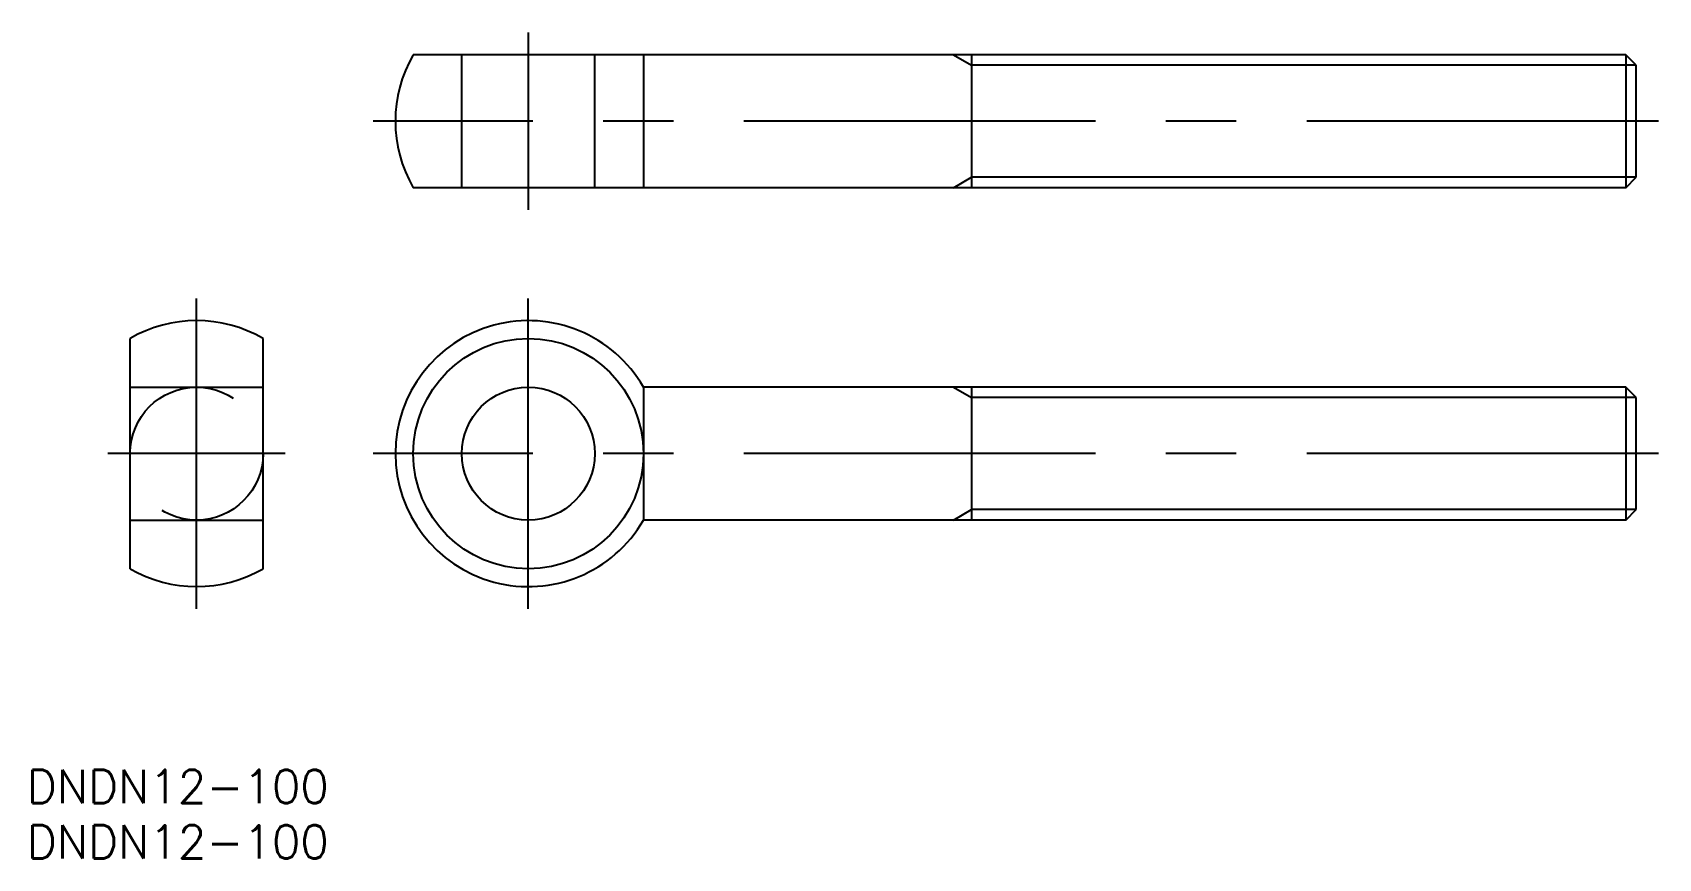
# Model space of a CAD drawing. Extents: x -15 to 132, y -37 to 38.
import ezdxf

# ---------------------------------------------------------------- set-up
doc = ezdxf.new("R2010")
doc.units = 0
doc.linetypes.add('CENTER', pattern=[50.8, 31.75, -6.35, 6.35, -6.35])
doc.linetypes.add('DASHED', pattern=[19.05, 12.7, -6.35])
doc.layers.get('0').update_dxf_attribs({"linetype": 'CONTINUOUS'})
doc.layers.add('CENTER', color=1, linetype='CENTER')
doc.styles.get("Standard").update_dxf_attribs({"font": 'txt.shx', "height": 3, "bigfont": 'bigfont.shx'})

# ---------------------------------------------------------------- blocks, each defined once
blk = doc.blocks.new('*U8')
at = {"color": 7, "linetype": 'CONTINUOUS'}
blk.add_text('DNDN12-100', height=3, dxfattribs=at).set_placement((-15.32, -31.53))
blk = doc.blocks.new('*U9')
at = {"color": 7, "linetype": 'CONTINUOUS'}
blk.add_text('DNDN12-100', height=3, dxfattribs=at).set_placement((-15.32, -36.53))

msp = doc.modelspace()

# ---------------------------------------------------------------- linework, layer by layer
at = {"color": 7, "linetype": 'CONTINUOUS'}
for p, q in [((128.99, 36), (19.55, 36)), ((40.33, 36), (40.33, 24)), ((69.94, 36), (69.94, 24)), ((129.94, 35.05), (128.99, 36)), ((128.99, 36), (128.99, 24)), ((129.94, 24.95), (129.94, 35.05)), ((128.99, 24), (19.55, 24)), ((128.99, 24), (129.94, 24.95)), ((-6, -10.39), (-6, 10.39)), ((6, -10.39), (6, 10.39)), ((128.99, 6), (40.33, 6)), ((40.33, 6), (40.33, -6)), ((69.94, 6), (69.94, -6)), ((129.94, 5.05), (128.99, 6)), ((128.99, 6), (128.99, -6)), ((129.94, -5.05), (129.94, 5.05)), ((128.99, -6), (129.94, -5.05)), ((128.99, -6), (40.33, -6))]:
    msp.add_line(p, q, dxfattribs=at)
at = {"color": 3, "linetype": 'DASHED'}
for p, q in [((23.94, 24), (23.94, 36)), ((35.94, 24), (35.94, 36)), ((-6, 6), (6, 6)), ((-6, -6), (6, -6))]:
    msp.add_line(p, q, dxfattribs=at)
at = {"color": 3, "linetype": 'CONTINUOUS'}
for p, q in [((68.3, 36), (69.94, 35.05)), ((129.94, 35.05), (69.94, 35.05)), ((68.3, 24), (69.94, 24.95)), ((129.94, 24.95), (69.94, 24.95)), ((68.3, 6), (69.94, 5.05)), ((129.94, 5.05), (69.94, 5.05)), ((68.3, -6), (69.94, -5.05)), ((129.94, -5.05), (69.94, -5.05))]:
    msp.add_line(p, q, dxfattribs=at)
at = {"color": 7, "linetype": 'CONTINUOUS'}
for radius in [10.39, 6]:
    msp.add_circle((29.94, 0), radius, dxfattribs=at)
at = {"color": 3, "linetype": 'DASHED'}
msp.add_circle((0, 0), 6, dxfattribs=at)
at = {"color": 7, "linetype": 'CONTINUOUS'}
for centre, start, end in [((29.94, 30), 150, 210), ((0, 0), 60, 120), ((29.94, 0), 30, 330), ((0, 0), 240, 300)]:
    msp.add_arc(centre, 12, start, end, dxfattribs=at)
at = {"layer": 'CENTER', "color": 1, "linetype": 'CENTER'}
for p, q in [((29.94, 38), (29.94, 22)), ((131.94, 30), (15.94, 30)), ((0, -14), (0, 14)), ((29.94, -14), (29.94, 14)), ((8, 0), (-8, 0)), ((131.94, 0), (15.94, 0))]:
    msp.add_line(p, q, dxfattribs=at)

# ---------------------------------------------------------------- block references
at = {"color": 7, "linetype": 'CONTINUOUS'}
for name in ['*U8', '*U9']:
    msp.add_blockref(name, (0, 0), dxfattribs=at)

doc.saveas('drawing.dxf')
